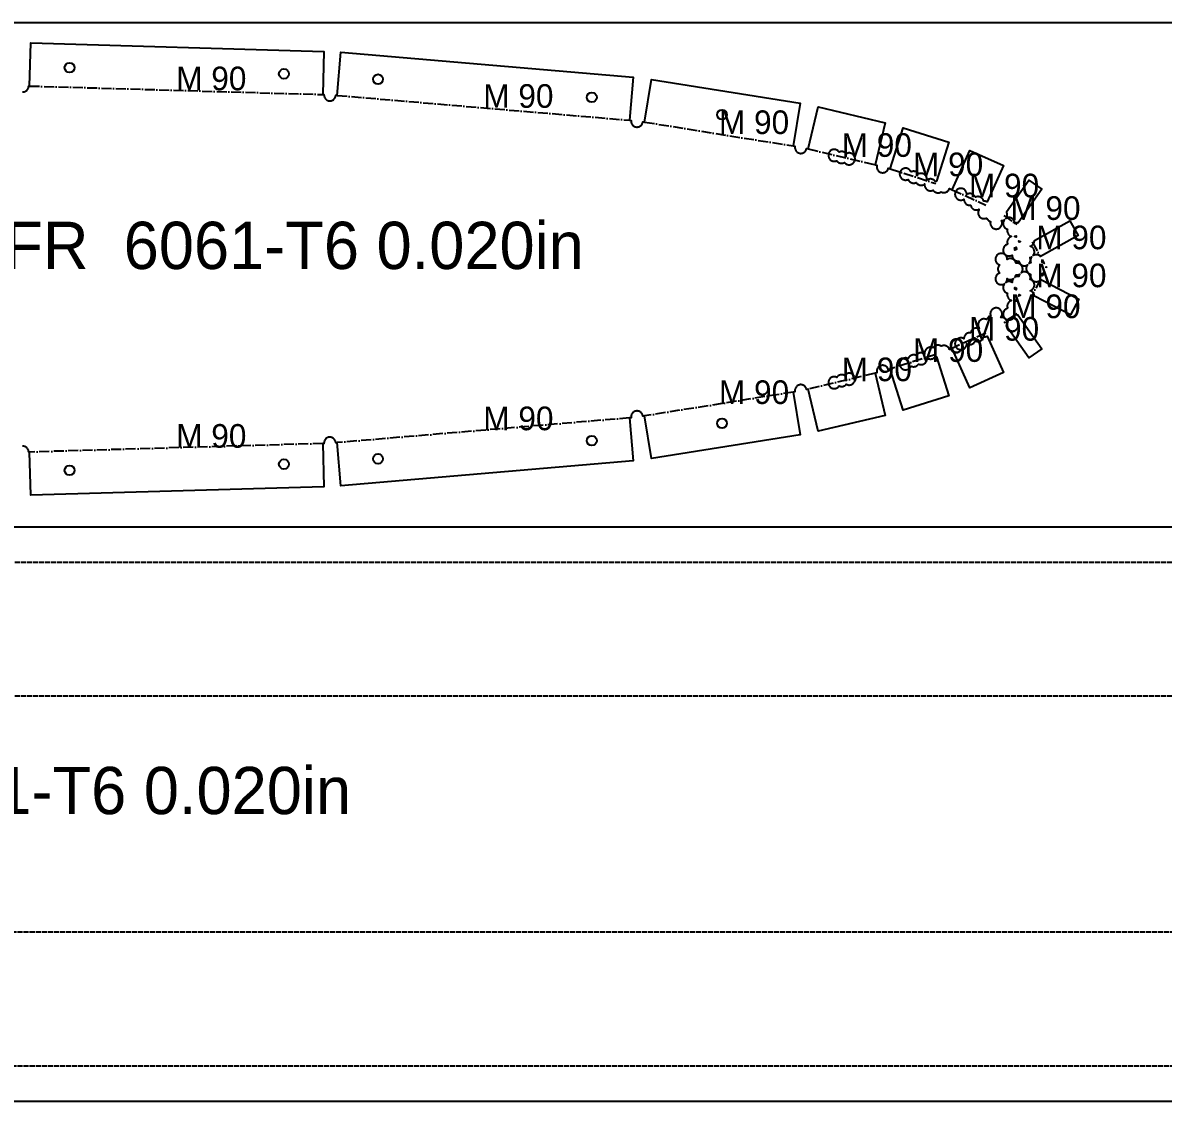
# Model space of a CAD drawing. Header units: millimetres. Extents: x 0 to 2527, y 0 to 1219.
# Drawn here: x 832.5 to 1122.2, y 941.1 to 1219 of the extents above; entities that cross this region are included whole.
import ezdxf

# ---------------------------------------------------------------- set-up
doc = ezdxf.new("R2010")
doc.units = ezdxf.units.MM
doc.linetypes.add('DASHDOT', pattern=[3.556, 2.54, -0.508, 0, -0.508])
doc.linetypes.add('DASHED', pattern=[1.524, 1.27, -0.254])
for name, color, linetype in [('CUT', 7, 'CONTINUOUS'), ('ETCH', 8, 'CONTINUOUS'), ('HOLE', 6, 'CONTINUOUS'), ('MOUNTAIN', 5, 'DASHDOT'), ('VALLEY', 1, 'DASHED')]:
    doc.layers.add(name, color=color, linetype=linetype)

msp = doc.modelspace()

# ---------------------------------------------------------------- linework, layer by layer
at = {"layer": 'CUT'}
msp.add_lwpolyline([(832.44, 1201.47), (832.59, 1201.47), (832.74, 1201.48), (832.88, 1201.51), (833.02, 1201.55), (833.16, 1201.61), (833.29, 1201.67), (833.41, 1201.76), (833.52, 1201.85), (833.63, 1201.95), (833.72, 1202.07), (833.81, 1202.19), (833.88, 1202.32), (833.93, 1202.45), (833.98, 1202.59), (834.01, 1202.74), (834.02, 1202.88), (834.02, 1202.96), (834.26, 1202.95), (834.58, 1213.92), (909.01, 1211.75), (908.69, 1200.79), (909.02, 1200.78), (909.02, 1200.76), (909.02, 1200.62), (909.04, 1200.47), (909.06, 1200.33), (909.11, 1200.19), (909.16, 1200.05), (909.23, 1199.92), (909.31, 1199.8), (909.4, 1199.68), (909.51, 1199.58), (909.62, 1199.48), (909.74, 1199.4), (909.87, 1199.33), (910.01, 1199.27), (910.15, 1199.23), (910.29, 1199.2), (910.44, 1199.18), (910.59, 1199.18), (910.73, 1199.2), (910.88, 1199.23), (911.02, 1199.27), (911.15, 1199.32), (911.28, 1199.39), (911.41, 1199.47), (911.52, 1199.57), (911.63, 1199.67), (911.72, 1199.78), (911.8, 1199.9), (911.87, 1200.03), (911.93, 1200.17), (911.97, 1200.31), (912, 1200.45), (912.02, 1200.6), (912.02, 1200.61), (912.35, 1200.58), (913.28, 1211.51), (987.51, 1205.2), (986.58, 1194.27), (987.03, 1194.23), (987.02, 1194.12), (987.02, 1193.97), (987.03, 1193.82), (987.06, 1193.68), (987.1, 1193.54), (987.16, 1193.4), (987.22, 1193.27), (987.31, 1193.15), (987.4, 1193.03), (987.5, 1192.93), (987.61, 1192.83), (987.74, 1192.75), (987.87, 1192.68), (988, 1192.62), (988.14, 1192.58), (988.29, 1192.55), (988.43, 1192.54), (988.58, 1192.54), (988.73, 1192.55), (988.87, 1192.58), (989.01, 1192.62), (989.15, 1192.67), (989.28, 1192.74), (989.4, 1192.82), (989.52, 1192.92), (989.62, 1193.02), (989.72, 1193.13), (989.8, 1193.25), (989.87, 1193.38), (989.92, 1193.52), (989.97, 1193.66), (990, 1193.8), (990, 1193.87), (990.45, 1193.8), (992.19, 1204.63), (1029.95, 1198.56), (1028.21, 1187.73), (1028.64, 1187.66), (1028.63, 1187.58), (1028.61, 1187.44), (1028.61, 1187.29), (1028.63, 1187.14), (1028.65, 1187), (1028.7, 1186.86), (1028.75, 1186.72), (1028.82, 1186.59), (1028.9, 1186.47), (1028.99, 1186.35), (1029.1, 1186.25), (1029.21, 1186.15), (1029.33, 1186.07), (1029.46, 1186), (1029.6, 1185.95), (1029.74, 1185.9), (1029.88, 1185.87), (1030.03, 1185.86), (1030.18, 1185.86), (1030.32, 1185.87), (1030.47, 1185.9), (1030.61, 1185.94), (1030.74, 1185.99), (1030.87, 1186.06), (1031, 1186.14), (1031.11, 1186.24), (1031.22, 1186.34), (1031.31, 1186.45), (1031.39, 1186.58), (1031.46, 1186.71), (1031.52, 1186.84), (1031.56, 1186.98), (1031.58, 1187.08), (1032.01, 1186.98), (1034.53, 1197.66), (1051.53, 1193.64), (1049.01, 1182.96), (1049.46, 1182.86), (1049.45, 1182.81), (1049.42, 1182.67), (1049.41, 1182.52), (1049.41, 1182.38), (1049.42, 1182.23), (1049.45, 1182.09), (1049.49, 1181.94), (1049.54, 1181.81), (1049.61, 1181.68), (1049.69, 1181.55), (1049.79, 1181.44), (1049.89, 1181.34), (1050, 1181.24), (1050.13, 1181.16), (1050.25, 1181.09), (1050.39, 1181.03), (1050.53, 1180.99), (1050.68, 1180.96), (1050.82, 1180.94), (1050.97, 1180.94), (1051.12, 1180.96), (1051.26, 1180.98), (1051.4, 1181.03), (1051.54, 1181.08), (1051.67, 1181.15), (1051.79, 1181.23), (1051.9, 1181.32), (1052.01, 1181.43), (1052.1, 1181.54), (1052.19, 1181.66), (1052.26, 1181.79), (1052.31, 1181.93), (1052.35, 1182.06), (1052.79, 1181.92), (1056.13, 1192.37), (1067.76, 1188.66), (1064.62, 1178.79), (1064.6, 1178.79), (1064.46, 1178.75), (1064.32, 1178.69), (1064.31, 1178.68), (1064.27, 1178.74), (1064.18, 1178.85), (1064.08, 1178.96), (1063.96, 1179.05), (1063.84, 1179.14), (1063.71, 1179.21), (1063.58, 1179.26), (1063.44, 1179.31), (1063.29, 1179.34), (1063.15, 1179.35), (1063, 1179.35), (1062.85, 1179.34), (1062.71, 1179.31), (1062.57, 1179.27), (1062.43, 1179.21), (1062.3, 1179.14), (1062.18, 1179.06), (1062.14, 1179.03), (1062.14, 1179.04), (1062.16, 1179.19), (1062.16, 1179.34), (1062.15, 1179.48), (1062.12, 1179.63), (1062.08, 1179.77), (1062.02, 1179.91), (1061.95, 1180.04), (1061.87, 1180.16), (1061.78, 1180.27), (1061.67, 1180.38), (1061.56, 1180.47), (1061.44, 1180.56), (1061.31, 1180.63), (1061.17, 1180.68), (1061.03, 1180.73), (1060.89, 1180.76), (1060.74, 1180.77), (1060.6, 1180.77), (1060.45, 1180.76), (1060.3, 1180.73), (1060.16, 1180.69), (1060.03, 1180.63), (1060.02, 1180.63), (1059.98, 1180.68), (1059.89, 1180.8), (1059.78, 1180.9), (1059.67, 1181), (1059.55, 1181.08), (1059.42, 1181.15), (1059.28, 1181.21), (1059.14, 1181.25), (1059, 1181.28), (1058.85, 1181.3), (1058.71, 1181.3), (1058.56, 1181.28), (1058.41, 1181.25), (1058.27, 1181.21), (1058.14, 1181.16), (1058.11, 1181.14), (1058.08, 1181.22), (1058.01, 1181.35), (1057.93, 1181.47), (1057.84, 1181.59), (1057.74, 1181.69), (1057.62, 1181.78), (1057.5, 1181.87), (1057.37, 1181.94), (1057.24, 1181.99), (1057.1, 1182.04), (1056.95, 1182.07), (1056.8, 1182.08), (1056.66, 1182.08), (1056.51, 1182.07), (1056.37, 1182.04), (1056.23, 1182), (1056.09, 1181.94), (1055.96, 1181.88), (1055.84, 1181.79), (1055.72, 1181.7), (1055.62, 1181.6), (1055.52, 1181.49), (1055.44, 1181.36), (1055.37, 1181.23), (1055.31, 1181.1), (1055.27, 1180.96), (1055.24, 1180.81), (1055.22, 1180.67), (1055.22, 1180.52), (1055.24, 1180.37), (1055.26, 1180.23), (1055.31, 1180.09), (1055.36, 1179.95), (1055.43, 1179.82), (1055.51, 1179.7), (1055.6, 1179.58), (1055.71, 1179.48), (1055.82, 1179.39), (1055.94, 1179.3), (1056.07, 1179.23), (1056.21, 1179.18), (1056.35, 1179.13), (1056.49, 1179.1), (1056.64, 1179.09), (1056.79, 1179.09), (1056.93, 1179.1), (1057.08, 1179.13), (1057.22, 1179.17), (1057.36, 1179.22), (1057.38, 1179.24), (1057.41, 1179.16), (1057.48, 1179.03), (1057.56, 1178.91), (1057.65, 1178.8), (1057.76, 1178.69), (1057.87, 1178.6), (1057.99, 1178.52), (1058.12, 1178.45), (1058.26, 1178.39), (1058.4, 1178.34), (1058.54, 1178.31), (1058.69, 1178.3), (1058.84, 1178.3), (1058.98, 1178.31), (1059.13, 1178.34), (1059.27, 1178.38), (1059.4, 1178.44), (1059.41, 1178.44), (1059.45, 1178.39), (1059.54, 1178.27), (1059.65, 1178.17), (1059.76, 1178.07), (1059.88, 1177.99), (1060.01, 1177.92), (1060.15, 1177.86), (1060.29, 1177.82), (1060.43, 1177.79), (1060.58, 1177.78), (1060.73, 1177.77), (1060.87, 1177.79), (1061.02, 1177.82), (1061.16, 1177.86), (1061.29, 1177.91), (1061.42, 1177.98), (1061.55, 1178.06), (1061.58, 1178.09), (1061.58, 1178.08), (1061.57, 1177.94), (1061.57, 1177.79), (1061.58, 1177.64), (1061.61, 1177.5), (1061.65, 1177.36), (1061.7, 1177.22), (1061.77, 1177.09), (1061.85, 1176.97), (1061.95, 1176.85), (1062.05, 1176.75), (1062.16, 1176.65), (1062.29, 1176.57), (1062.41, 1176.5), (1062.55, 1176.44), (1062.69, 1176.4), (1062.84, 1176.37), (1062.98, 1176.36), (1063.13, 1176.35), (1063.28, 1176.37), (1063.42, 1176.4), (1063.56, 1176.44), (1063.7, 1176.49), (1063.71, 1176.5), (1063.74, 1176.44), (1063.84, 1176.33), (1063.94, 1176.22), (1064.05, 1176.13), (1064.18, 1176.05), (1064.3, 1175.98), (1064.44, 1175.92), (1064.58, 1175.88), (1064.73, 1175.85), (1064.87, 1175.83), (1065.02, 1175.83), (1065.17, 1175.84), (1065.31, 1175.87), (1065.45, 1175.91), (1065.59, 1175.97), (1065.72, 1176.04), (1065.79, 1176.09), (1065.83, 1176.07), (1065.96, 1176.01), (1066.11, 1175.96), (1066.25, 1175.93), (1066.4, 1175.92), (1066.54, 1175.92), (1066.69, 1175.93), (1066.83, 1175.96), (1066.98, 1176), (1067.11, 1176.06), (1067.24, 1176.13), (1067.36, 1176.21), (1067.48, 1176.3), (1067.58, 1176.4), (1067.68, 1176.52), (1067.76, 1176.64), (1067.83, 1176.77), (1067.89, 1176.9), (1067.89, 1176.92), (1068.53, 1176.63), (1073.05, 1186.62), (1081.64, 1182.74), (1077.47, 1173.53), (1077.4, 1173.56), (1077.27, 1173.62), (1077.13, 1173.66), (1076.98, 1173.69), (1076.84, 1173.71), (1076.69, 1173.71), (1076.57, 1173.7), (1076.56, 1173.73), (1076.52, 1173.87), (1076.47, 1174.01), (1076.4, 1174.14), (1076.32, 1174.26), (1076.22, 1174.38), (1076.12, 1174.48), (1076.01, 1174.58), (1075.88, 1174.66), (1075.75, 1174.73), (1075.62, 1174.79), (1075.48, 1174.83), (1075.33, 1174.86), (1075.19, 1174.87), (1075.04, 1174.88), (1074.89, 1174.86), (1074.75, 1174.83), (1074.61, 1174.79), (1074.47, 1174.74), (1074.45, 1174.72), (1074.42, 1174.8), (1074.35, 1174.93), (1074.27, 1175.05), (1074.17, 1175.17), (1074.07, 1175.27), (1073.96, 1175.36), (1073.84, 1175.45), (1073.71, 1175.52), (1073.57, 1175.57), (1073.43, 1175.62), (1073.29, 1175.65), (1073.14, 1175.66), (1072.99, 1175.66), (1072.85, 1175.65), (1072.7, 1175.62), (1072.56, 1175.58), (1072.42, 1175.52), (1072.29, 1175.46), (1072.27, 1175.44), (1072.27, 1175.54), (1072.26, 1175.68), (1072.23, 1175.83), (1072.19, 1175.97), (1072.13, 1176.11), (1072.06, 1176.24), (1071.98, 1176.36), (1071.89, 1176.47), (1071.79, 1176.58), (1071.67, 1176.67), (1071.55, 1176.76), (1071.42, 1176.83), (1071.29, 1176.88), (1071.15, 1176.93), (1071, 1176.96), (1070.85, 1176.97), (1070.71, 1176.97), (1070.56, 1176.96), (1070.42, 1176.93), (1070.28, 1176.89), (1070.14, 1176.83), (1070.01, 1176.76), (1069.89, 1176.68), (1069.77, 1176.59), (1069.67, 1176.49), (1069.57, 1176.37), (1069.49, 1176.25), (1069.42, 1176.12), (1069.36, 1175.99), (1069.32, 1175.85), (1069.29, 1175.7), (1069.27, 1175.56), (1069.27, 1175.41), (1069.29, 1175.26), (1069.32, 1175.12), (1069.36, 1174.98), (1069.41, 1174.84), (1069.48, 1174.71), (1069.56, 1174.59), (1069.65, 1174.47), (1069.76, 1174.37), (1069.87, 1174.27), (1069.99, 1174.19), (1070.12, 1174.12), (1070.26, 1174.06), (1070.4, 1174.02), (1070.54, 1173.99), (1070.69, 1173.98), (1070.84, 1173.97), (1070.98, 1173.99), (1071.13, 1174.02), (1071.27, 1174.06), (1071.41, 1174.11), (1071.54, 1174.18), (1071.56, 1174.2), (1071.56, 1174.1), (1071.57, 1173.95), (1071.6, 1173.81), (1071.64, 1173.67), (1071.7, 1173.53), (1071.77, 1173.4), (1071.85, 1173.28), (1071.94, 1173.16), (1072.04, 1173.06), (1072.16, 1172.96), (1072.28, 1172.88), (1072.41, 1172.81), (1072.54, 1172.76), (1072.68, 1172.71), (1072.83, 1172.68), (1072.97, 1172.67), (1073.12, 1172.67), (1073.24, 1172.68), (1073.25, 1172.64), (1073.29, 1172.5), (1073.35, 1172.36), (1073.42, 1172.23), (1073.5, 1172.11), (1073.59, 1172), (1073.69, 1171.89), (1073.81, 1171.8), (1073.93, 1171.72), (1074.06, 1171.65), (1074.19, 1171.59), (1074.33, 1171.55), (1074.48, 1171.52), (1074.62, 1171.5), (1074.77, 1171.5), (1074.92, 1171.51), (1075.06, 1171.54), (1075.2, 1171.58), (1075.34, 1171.64), (1075.37, 1171.65), (1075.39, 1171.59), (1075.38, 1171.56), (1075.31, 1171.43), (1075.25, 1171.3), (1075.2, 1171.16), (1075.17, 1171.01), (1075.16, 1170.87), (1075.16, 1170.72), (1075.17, 1170.57), (1075.2, 1170.43), (1075.24, 1170.29), (1075.3, 1170.15), (1075.37, 1170.02), (1075.45, 1169.9), (1075.54, 1169.78), (1075.64, 1169.68), (1075.76, 1169.58), (1075.88, 1169.5), (1076.01, 1169.43), (1076.14, 1169.37), (1076.28, 1169.33), (1076.43, 1169.3), (1076.57, 1169.29), (1076.72, 1169.29), (1076.87, 1169.3), (1077.01, 1169.33), (1077.15, 1169.37), (1077.29, 1169.42), (1077.32, 1169.44), (1077.35, 1169.36), (1077.41, 1169.23), (1077.5, 1169.11), (1077.59, 1169), (1077.69, 1168.89), (1077.8, 1168.8), (1077.93, 1168.71), (1078.06, 1168.64), (1078.19, 1168.59), (1078.3, 1168.55), (1078.29, 1168.52), (1078.26, 1168.38), (1078.25, 1168.23), (1078.25, 1168.08), (1078.26, 1167.94), (1078.29, 1167.79), (1078.33, 1167.65), (1078.39, 1167.51), (1078.45, 1167.38), (1078.54, 1167.26), (1078.63, 1167.15), (1078.73, 1167.04), (1078.84, 1166.95), (1078.97, 1166.87), (1079.1, 1166.8), (1079.23, 1166.74), (1079.37, 1166.69), (1079.52, 1166.67), (1079.66, 1166.65), (1079.81, 1166.65), (1079.96, 1166.66), (1080.1, 1166.69), (1080.24, 1166.73), (1080.38, 1166.79), (1080.51, 1166.86), (1080.63, 1166.94), (1080.75, 1167.03), (1080.85, 1167.13), (1080.95, 1167.25), (1081.03, 1167.37), (1081.1, 1167.5), (1081.15, 1167.63), (1081.2, 1167.77), (1081.23, 1167.92), (1081.24, 1168.07), (1081.24, 1168.21), (1081.23, 1168.36), (1081.2, 1168.5), (1081.16, 1168.64), (1081.11, 1168.77), (1081.11, 1168.77), (1081.26, 1168.78), (1081.41, 1168.81), (1081.55, 1168.85), (1081.68, 1168.91), (1081.81, 1168.98), (1081.82, 1168.98), (1081.8, 1168.95), (1081.72, 1168.83), (1081.65, 1168.7), (1081.59, 1168.57), (1081.55, 1168.43), (1081.52, 1168.28), (1081.5, 1168.14), (1081.5, 1167.99), (1081.51, 1167.84), (1081.54, 1167.7), (1081.58, 1167.56), (1081.64, 1167.42), (1081.71, 1167.29), (1081.79, 1167.17), (1081.88, 1167.05), (1081.99, 1166.95), (1082.1, 1166.85), (1082.22, 1166.77), (1082.35, 1166.7), (1082.49, 1166.64), (1082.6, 1166.61), (1082.59, 1166.58), (1082.56, 1166.43), (1082.54, 1166.29), (1082.54, 1166.14), (1082.55, 1165.99), (1082.58, 1165.85), (1082.62, 1165.71), (1082.68, 1165.57), (1082.75, 1165.44), (1082.83, 1165.32), (1082.92, 1165.2), (1083.03, 1165.1), (1083.14, 1165), (1083.26, 1164.92), (1083.39, 1164.85), (1083.53, 1164.79), (1083.65, 1164.76), (1083.54, 1164.73), (1083.41, 1164.67), (1083.28, 1164.6), (1083.15, 1164.52), (1083.04, 1164.43), (1082.93, 1164.32), (1082.84, 1164.21), (1082.76, 1164.09), (1082.69, 1163.96), (1082.63, 1163.82), (1082.59, 1163.68), (1082.56, 1163.54), (1082.54, 1163.39), (1082.54, 1163.25), (1082.55, 1163.1), (1082.58, 1162.95), (1082.62, 1162.81), (1082.65, 1162.76), (1082.64, 1162.76), (1082.5, 1162.72), (1082.37, 1162.66), (1082.24, 1162.59), (1082.11, 1162.51), (1082, 1162.42), (1081.89, 1162.32), (1081.8, 1162.2), (1081.8, 1162.2), (1081.72, 1162.08), (1081.65, 1161.95), (1081.59, 1161.82), (1081.55, 1161.67), (1081.52, 1161.53), (1081.5, 1161.38), (1081.5, 1161.24), (1081.51, 1161.09), (1081.54, 1160.95), (1081.58, 1160.8), (1081.64, 1160.67), (1081.71, 1160.54), (1081.79, 1160.42), (1081.88, 1160.3), (1081.99, 1160.2), (1082.1, 1160.1), (1082.22, 1160.02), (1082.35, 1159.95), (1082.49, 1159.89), (1082.63, 1159.85), (1082.77, 1159.82), (1082.92, 1159.8), (1083.06, 1159.8), (1083.21, 1159.82), (1083.36, 1159.84), (1083.5, 1159.89), (1083.63, 1159.94), (1083.76, 1160.01), (1083.79, 1160.03), (1083.79, 1159.93), (1083.8, 1159.78), (1083.83, 1159.64), (1083.87, 1159.5), (1083.92, 1159.36), (1083.99, 1159.23), (1084.07, 1159.11), (1084.17, 1158.99), (1084.27, 1158.89), (1084.38, 1158.79), (1084.51, 1158.71), (1084.64, 1158.64), (1084.77, 1158.58), (1084.91, 1158.54), (1085.06, 1158.51), (1085.2, 1158.49), (1085.35, 1158.49), (1085.47, 1158.51), (1085.48, 1158.47), (1085.52, 1158.33), (1085.57, 1158.19), (1085.64, 1158.06), (1085.72, 1157.94), (1085.82, 1157.83), (1085.92, 1157.72), (1086.03, 1157.63), (1086.16, 1157.54), (1086.29, 1157.47), (1086.42, 1157.42), (1086.56, 1157.37), (1086.71, 1157.34), (1086.85, 1157.33), (1087, 1157.33), (1087.15, 1157.34), (1087.29, 1157.37), (1087.43, 1157.41), (1087.57, 1157.47), (1087.7, 1157.53), (1087.71, 1157.54), (1087.68, 1157.51), (1087.6, 1157.39), (1087.53, 1157.26), (1087.48, 1157.13), (1087.43, 1156.99), (1087.4, 1156.84), (1087.39, 1156.69), (1087.39, 1156.55), (1087.4, 1156.4), (1087.43, 1156.26), (1087.47, 1156.12), (1087.52, 1155.98), (1087.59, 1155.85), (1087.67, 1155.73), (1087.77, 1155.61), (1087.87, 1155.51), (1087.98, 1155.41), (1088.11, 1155.33), (1088.24, 1155.26), (1088.37, 1155.2), (1088.48, 1155.17), (1088.47, 1155.14), (1088.44, 1154.99), (1088.43, 1154.85), (1088.43, 1154.7), (1088.44, 1154.55), (1088.47, 1154.41), (1088.51, 1154.27), (1088.56, 1154.13), (1088.63, 1154), (1088.71, 1153.88), (1088.81, 1153.76), (1088.91, 1153.66), (1089.02, 1153.56), (1089.15, 1153.48), (1089.28, 1153.41), (1089.41, 1153.35), (1089.55, 1153.31), (1089.7, 1153.28), (1089.84, 1153.27), (1089.99, 1153.26), (1090.14, 1153.28), (1090.28, 1153.31), (1090.42, 1153.35), (1090.56, 1153.4), (1090.69, 1153.47), (1090.81, 1153.55), (1090.93, 1153.65), (1091.03, 1153.75), (1091.09, 1153.82), (1100.71, 1148.83), (1098.63, 1144.82), (1089.47, 1149.56), (1089.47, 1149.6), (1089.46, 1149.75), (1089.43, 1149.89), (1089.39, 1150.03), (1089.33, 1150.17), (1089.27, 1150.3), (1089.18, 1150.42), (1089.09, 1150.54), (1088.99, 1150.64), (1088.87, 1150.74), (1088.75, 1150.82), (1088.62, 1150.89), (1088.49, 1150.94), (1088.37, 1150.98), (1088.47, 1151.01), (1088.61, 1151.07), (1088.74, 1151.14), (1088.86, 1151.22), (1088.98, 1151.31), (1089.08, 1151.42), (1089.17, 1151.53), (1089.26, 1151.65), (1089.33, 1151.78), (1089.38, 1151.92), (1089.43, 1152.06), (1089.46, 1152.2), (1089.47, 1152.35), (1089.47, 1152.49), (1089.46, 1152.64), (1089.43, 1152.78), (1089.39, 1152.93), (1089.33, 1153.06), (1089.27, 1153.19), (1089.18, 1153.32), (1089.09, 1153.43), (1088.99, 1153.53), (1088.87, 1153.63), (1088.75, 1153.71), (1088.62, 1153.78), (1088.49, 1153.84), (1088.38, 1153.87), (1088.39, 1153.91), (1088.42, 1154.05), (1088.43, 1154.2), (1088.43, 1154.34), (1088.42, 1154.49), (1088.39, 1154.63), (1088.35, 1154.78), (1088.29, 1154.91), (1088.23, 1155.04), (1088.14, 1155.16), (1088.05, 1155.28), (1087.95, 1155.38), (1087.83, 1155.48), (1087.71, 1155.56), (1087.58, 1155.63), (1087.45, 1155.69), (1087.31, 1155.73), (1087.16, 1155.76), (1087.02, 1155.78), (1086.87, 1155.78), (1086.72, 1155.76), (1086.58, 1155.74), (1086.44, 1155.69), (1086.3, 1155.64), (1086.17, 1155.57), (1086.16, 1155.56), (1086.18, 1155.59), (1086.27, 1155.71), (1086.34, 1155.84), (1086.39, 1155.98), (1086.44, 1156.12), (1086.47, 1156.26), (1086.48, 1156.41), (1086.48, 1156.56), (1086.47, 1156.7), (1086.44, 1156.85), (1086.4, 1156.99), (1086.34, 1157.13), (1086.28, 1157.26), (1086.19, 1157.38), (1086.1, 1157.49), (1086, 1157.6), (1085.88, 1157.69), (1085.76, 1157.77), (1085.63, 1157.84), (1085.5, 1157.9), (1085.36, 1157.94), (1085.21, 1157.97), (1085.07, 1157.99), (1084.92, 1157.99), (1084.8, 1157.98), (1084.79, 1158.01), (1084.75, 1158.16), (1084.69, 1158.29), (1084.63, 1158.42), (1084.54, 1158.54), (1084.45, 1158.66), (1084.35, 1158.76), (1084.23, 1158.86), (1084.11, 1158.94), (1083.98, 1159.01), (1083.85, 1159.07), (1083.71, 1159.11), (1083.56, 1159.14), (1083.42, 1159.16), (1083.27, 1159.16), (1083.12, 1159.14), (1082.98, 1159.12), (1082.84, 1159.07), (1082.7, 1159.02), (1082.57, 1158.95), (1082.55, 1158.93), (1082.55, 1159.03), (1082.53, 1159.18), (1082.51, 1159.32), (1082.46, 1159.46), (1082.41, 1159.6), (1082.34, 1159.73), (1082.26, 1159.85), (1082.17, 1159.97), (1082.06, 1160.07), (1081.95, 1160.17), (1081.83, 1160.25), (1081.7, 1160.32), (1081.56, 1160.38), (1081.42, 1160.42), (1081.28, 1160.45), (1081.13, 1160.47), (1080.98, 1160.47), (1080.84, 1160.45), (1080.69, 1160.42), (1080.55, 1160.38), (1080.42, 1160.33), (1080.29, 1160.26), (1080.16, 1160.18), (1080.05, 1160.08), (1079.94, 1159.98), (1079.85, 1159.87), (1079.77, 1159.75), (1079.7, 1159.62), (1079.64, 1159.48), (1079.6, 1159.34), (1079.57, 1159.2), (1079.55, 1159.05), (1079.55, 1158.9), (1079.56, 1158.76), (1079.59, 1158.61), (1079.63, 1158.47), (1079.69, 1158.33), (1079.76, 1158.2), (1079.84, 1158.08), (1079.93, 1157.97), (1080.04, 1157.86), (1080.15, 1157.77), (1080.27, 1157.69), (1080.4, 1157.62), (1080.54, 1157.56), (1080.61, 1157.54), (1080.58, 1157.51), (1080.48, 1157.39), (1080.4, 1157.27), (1080.33, 1157.14), (1080.28, 1157.01), (1080.23, 1156.87), (1080.2, 1156.72), (1080.19, 1156.57), (1080.19, 1156.43), (1080.2, 1156.28), (1080.23, 1156.14), (1080.27, 1156), (1080.32, 1155.86), (1080.39, 1155.73), (1080.47, 1155.61), (1080.57, 1155.49), (1080.61, 1155.45), (1080.55, 1155.43), (1080.42, 1155.38), (1080.29, 1155.31), (1080.16, 1155.23), (1080.05, 1155.13), (1079.94, 1155.03), (1079.85, 1154.92), (1079.77, 1154.8), (1079.7, 1154.67), (1079.64, 1154.53), (1079.6, 1154.39), (1079.57, 1154.25), (1079.55, 1154.1), (1079.55, 1153.95), (1079.56, 1153.81), (1079.59, 1153.66), (1079.63, 1153.52), (1079.69, 1153.38), (1079.76, 1153.25), (1079.84, 1153.13), (1079.93, 1153.02), (1080.04, 1152.91), (1080.15, 1152.82), (1080.27, 1152.73), (1080.4, 1152.66), (1080.54, 1152.61), (1080.68, 1152.56), (1080.82, 1152.53), (1080.97, 1152.52), (1081.11, 1152.52), (1081.26, 1152.53), (1081.41, 1152.56), (1081.55, 1152.6), (1081.68, 1152.66), (1081.81, 1152.73), (1081.82, 1152.73), (1081.8, 1152.7), (1081.72, 1152.58), (1081.65, 1152.45), (1081.59, 1152.32), (1081.55, 1152.18), (1081.52, 1152.03), (1081.5, 1151.88), (1081.5, 1151.74), (1081.51, 1151.59), (1081.54, 1151.45), (1081.58, 1151.31), (1081.64, 1151.17), (1081.71, 1151.04), (1081.79, 1150.92), (1081.88, 1150.8), (1081.99, 1150.7), (1082.1, 1150.6), (1082.22, 1150.52), (1082.35, 1150.45), (1082.49, 1150.39), (1082.6, 1150.36), (1082.59, 1150.33), (1082.56, 1150.18), (1082.54, 1150.04), (1082.54, 1149.89), (1082.55, 1149.74), (1082.58, 1149.6), (1082.62, 1149.46), (1082.68, 1149.32), (1082.75, 1149.19), (1082.83, 1149.07), (1082.92, 1148.95), (1083.03, 1148.85), (1083.14, 1148.75), (1083.26, 1148.67), (1083.39, 1148.6), (1083.53, 1148.54), (1083.65, 1148.51), (1083.54, 1148.48), (1083.41, 1148.42), (1083.28, 1148.35), (1083.15, 1148.27), (1083.04, 1148.18), (1082.93, 1148.07), (1082.84, 1147.96), (1082.76, 1147.84), (1082.69, 1147.71), (1082.63, 1147.57), (1082.59, 1147.43), (1082.56, 1147.29), (1082.54, 1147.14), (1082.54, 1147), (1082.55, 1146.85), (1082.58, 1146.7), (1082.62, 1146.56), (1082.65, 1146.51), (1082.64, 1146.51), (1082.5, 1146.47), (1082.37, 1146.41), (1082.24, 1146.34), (1082.11, 1146.26), (1082, 1146.17), (1081.89, 1146.06), (1081.8, 1145.95), (1081.72, 1145.83), (1081.65, 1145.7), (1081.59, 1145.56), (1081.55, 1145.42), (1081.52, 1145.28), (1081.5, 1145.13), (1081.5, 1144.99), (1081.51, 1144.84), (1081.54, 1144.7), (1081.58, 1144.55), (1081.64, 1144.42), (1081.71, 1144.29), (1081.79, 1144.16), (1081.88, 1144.05), (1081.99, 1143.95), (1082.1, 1143.85), (1082.22, 1143.77), (1082.35, 1143.7), (1082.49, 1143.64), (1082.63, 1143.6), (1082.77, 1143.57), (1082.92, 1143.55), (1083.06, 1143.55), (1083.21, 1143.57), (1083.36, 1143.59), (1083.5, 1143.64), (1083.63, 1143.69), (1083.76, 1143.76), (1083.89, 1143.84), (1084, 1143.93), (1084.1, 1144.04), (1084.2, 1144.15), (1084.28, 1144.27), (1084.35, 1144.4), (1084.41, 1144.54), (1084.45, 1144.68), (1084.48, 1144.82), (1084.5, 1144.97), (1084.5, 1145.08), (1084.51, 1145.08), (1084.64, 1145.01), (1084.77, 1144.95), (1084.91, 1144.91), (1085.06, 1144.88), (1085.2, 1144.86), (1085.22, 1144.86), (1091.32, 1136.23), (1088.02, 1133.9), (1082.33, 1141.94), (1082.4, 1142.07), (1082.46, 1142.2), (1082.5, 1142.34), (1082.53, 1142.49), (1082.55, 1142.63), (1082.55, 1142.78), (1082.53, 1142.93), (1082.51, 1143.07), (1082.46, 1143.21), (1082.41, 1143.35), (1082.34, 1143.48), (1082.26, 1143.6), (1082.17, 1143.72), (1082.06, 1143.82), (1081.95, 1143.92), (1081.83, 1144), (1081.7, 1144.07), (1081.56, 1144.13), (1081.42, 1144.17), (1081.28, 1144.2), (1081.13, 1144.21), (1080.98, 1144.22), (1080.94, 1144.21), (1080.95, 1144.22), (1081.03, 1144.34), (1081.1, 1144.47), (1081.15, 1144.6), (1081.2, 1144.74), (1081.23, 1144.89), (1081.24, 1145.03), (1081.24, 1145.18), (1081.23, 1145.33), (1081.2, 1145.47), (1081.16, 1145.61), (1081.11, 1145.75), (1081.04, 1145.88), (1080.96, 1146), (1080.86, 1146.12), (1080.76, 1146.22), (1080.65, 1146.32), (1080.52, 1146.4), (1080.39, 1146.47), (1080.26, 1146.53), (1080.12, 1146.57), (1079.97, 1146.6), (1079.83, 1146.61), (1079.68, 1146.61), (1079.53, 1146.6), (1079.39, 1146.57), (1079.25, 1146.53), (1079.11, 1146.48), (1078.98, 1146.41), (1078.86, 1146.33), (1078.74, 1146.23), (1078.64, 1146.13), (1078.55, 1146.02), (1078.46, 1145.9), (1078.39, 1145.77), (1078.34, 1145.63), (1078.29, 1145.49), (1078.26, 1145.35), (1078.25, 1145.2), (1078.25, 1145.05), (1078.26, 1144.9), (1078.29, 1144.76), (1078.33, 1144.62), (1078.35, 1144.57), (1078.35, 1144.56), (1078.21, 1144.52), (1078.07, 1144.47), (1077.94, 1144.4), (1077.82, 1144.32), (1077.7, 1144.22), (1077.6, 1144.12), (1077.51, 1144.01), (1077.42, 1143.89), (1077.35, 1143.76), (1077.32, 1143.67), (1077.31, 1143.67), (1077.17, 1143.73), (1077.03, 1143.77), (1076.89, 1143.8), (1076.74, 1143.82), (1076.59, 1143.82), (1076.45, 1143.81), (1076.3, 1143.78), (1076.16, 1143.74), (1076.02, 1143.68), (1075.89, 1143.61), (1075.77, 1143.53), (1075.66, 1143.44), (1075.55, 1143.33), (1075.46, 1143.22), (1075.38, 1143.1), (1075.31, 1142.97), (1075.25, 1142.83), (1075.2, 1142.69), (1075.17, 1142.55), (1075.16, 1142.4), (1075.16, 1142.26), (1075.17, 1142.11), (1075.2, 1141.96), (1075.24, 1141.82), (1075.3, 1141.69), (1075.37, 1141.56), (1075.43, 1141.47), (1075.4, 1141.42), (1075.37, 1141.33), (1075.36, 1141.34), (1075.22, 1141.4), (1075.08, 1141.44), (1074.94, 1141.47), (1074.79, 1141.48), (1074.64, 1141.48), (1074.5, 1141.47), (1074.35, 1141.44), (1074.21, 1141.4), (1074.07, 1141.35), (1073.94, 1141.28), (1073.82, 1141.2), (1073.71, 1141.1), (1073.6, 1141), (1073.51, 1140.89), (1073.43, 1140.76), (1073.36, 1140.64), (1073.3, 1140.5), (1073.25, 1140.36), (1073.24, 1140.31), (1073.14, 1140.32), (1072.99, 1140.32), (1072.85, 1140.3), (1072.7, 1140.28), (1072.56, 1140.23), (1072.42, 1140.18), (1072.29, 1140.11), (1072.17, 1140.03), (1072.06, 1139.94), (1071.95, 1139.83), (1071.86, 1139.72), (1071.78, 1139.6), (1071.71, 1139.47), (1071.65, 1139.33), (1071.6, 1139.19), (1071.57, 1139.05), (1071.56, 1138.9), (1071.56, 1138.79), (1071.55, 1138.79), (1071.42, 1138.86), (1071.29, 1138.92), (1071.15, 1138.96), (1071, 1138.99), (1070.85, 1139.01), (1070.71, 1139.01), (1070.56, 1139), (1070.42, 1138.97), (1070.28, 1138.93), (1070.14, 1138.87), (1070.01, 1138.8), (1069.89, 1138.72), (1069.77, 1138.63), (1069.67, 1138.52), (1069.57, 1138.41), (1069.49, 1138.29), (1069.42, 1138.16), (1069.36, 1138.02), (1069.32, 1137.88), (1069.29, 1137.74), (1069.27, 1137.59), (1069.27, 1137.45), (1069.29, 1137.3), (1069.32, 1137.15), (1069.36, 1137.01), (1069.41, 1136.88), (1069.48, 1136.75), (1069.56, 1136.62), (1069.65, 1136.51), (1069.76, 1136.41), (1069.87, 1136.31), (1069.99, 1136.23), (1070.12, 1136.16), (1070.26, 1136.1), (1070.4, 1136.06), (1070.54, 1136.03), (1070.69, 1136.01), (1070.84, 1136.01), (1070.98, 1136.03), (1071.13, 1136.05), (1071.27, 1136.1), (1071.41, 1136.15), (1071.54, 1136.22), (1071.66, 1136.3), (1071.77, 1136.39), (1071.88, 1136.5), (1071.97, 1136.61), (1072.05, 1136.73), (1072.12, 1136.86), (1072.18, 1137), (1072.23, 1137.14), (1072.25, 1137.28), (1072.27, 1137.43), (1072.27, 1137.54), (1072.28, 1137.54), (1072.41, 1137.47), (1072.54, 1137.41), (1072.68, 1137.37), (1072.83, 1137.34), (1072.97, 1137.32), (1073.12, 1137.32), (1073.27, 1137.33), (1073.41, 1137.36), (1073.55, 1137.4), (1073.69, 1137.46), (1073.82, 1137.53), (1073.94, 1137.61), (1074.06, 1137.7), (1074.16, 1137.81), (1074.26, 1137.92), (1074.34, 1138.04), (1074.41, 1138.17), (1074.45, 1138.26), (1074.46, 1138.25), (1074.59, 1138.2), (1074.73, 1138.15), (1074.88, 1138.12), (1075.02, 1138.11), (1075.17, 1138.11), (1075.32, 1138.12), (1075.46, 1138.15), (1075.6, 1138.19), (1075.74, 1138.25), (1075.87, 1138.32), (1075.99, 1138.4), (1076.11, 1138.49), (1076.21, 1138.59), (1076.31, 1138.71), (1076.39, 1138.83), (1076.46, 1138.96), (1076.51, 1139.09), (1076.56, 1139.23), (1076.57, 1139.29), (1076.67, 1139.28), (1076.82, 1139.27), (1076.97, 1139.29), (1077.11, 1139.32), (1077.25, 1139.36), (1077.39, 1139.41), (1077.47, 1139.46), (1081.64, 1130.25), (1073.05, 1126.36), (1068.53, 1136.35), (1067.89, 1136.07), (1067.84, 1136.2), (1067.77, 1136.33), (1067.69, 1136.45), (1067.6, 1136.57), (1067.49, 1136.67), (1067.38, 1136.77), (1067.26, 1136.85), (1067.13, 1136.92), (1066.99, 1136.98), (1066.85, 1137.02), (1066.71, 1137.05), (1066.56, 1137.06), (1066.41, 1137.07), (1066.27, 1137.05), (1066.12, 1137.02), (1065.98, 1136.98), (1065.85, 1136.93), (1065.79, 1136.9), (1065.73, 1136.94), (1065.6, 1137.01), (1065.47, 1137.06), (1065.33, 1137.11), (1065.18, 1137.14), (1065.04, 1137.15), (1064.89, 1137.15), (1064.74, 1137.14), (1064.6, 1137.11), (1064.46, 1137.07), (1064.32, 1137.01), (1064.19, 1136.95), (1064.07, 1136.86), (1063.95, 1136.77), (1063.85, 1136.67), (1063.75, 1136.55), (1063.71, 1136.49), (1063.58, 1136.54), (1063.44, 1136.58), (1063.29, 1136.61), (1063.15, 1136.63), (1063, 1136.63), (1062.85, 1136.62), (1062.71, 1136.59), (1062.57, 1136.55), (1062.43, 1136.49), (1062.3, 1136.42), (1062.18, 1136.34), (1062.06, 1136.25), (1061.96, 1136.14), (1061.86, 1136.03), (1061.78, 1135.91), (1061.71, 1135.78), (1061.65, 1135.64), (1061.61, 1135.5), (1061.58, 1135.36), (1061.57, 1135.21), (1061.57, 1135.07), (1061.58, 1134.92), (1061.58, 1134.89), (1061.56, 1134.91), (1061.44, 1134.99), (1061.31, 1135.06), (1061.17, 1135.12), (1061.03, 1135.16), (1060.89, 1135.19), (1060.74, 1135.21), (1060.6, 1135.21), (1060.45, 1135.2), (1060.3, 1135.17), (1060.16, 1135.13), (1060.03, 1135.07), (1059.9, 1135), (1059.77, 1134.92), (1059.66, 1134.83), (1059.56, 1134.72), (1059.46, 1134.61), (1059.41, 1134.54), (1059.28, 1134.6), (1059.14, 1134.64), (1059, 1134.67), (1058.85, 1134.68), (1058.71, 1134.69), (1058.56, 1134.67), (1058.41, 1134.64), (1058.27, 1134.6), (1058.14, 1134.55), (1058.01, 1134.48), (1057.88, 1134.4), (1057.77, 1134.3), (1057.67, 1134.2), (1057.57, 1134.09), (1057.49, 1133.97), (1057.42, 1133.84), (1057.38, 1133.75), (1057.37, 1133.75), (1057.24, 1133.81), (1057.1, 1133.85), (1056.95, 1133.88), (1056.8, 1133.9), (1056.66, 1133.9), (1056.51, 1133.88), (1056.37, 1133.86), (1056.23, 1133.81), (1056.09, 1133.76), (1055.96, 1133.69), (1055.84, 1133.61), (1055.72, 1133.52), (1055.62, 1133.41), (1055.52, 1133.3), (1055.44, 1133.18), (1055.37, 1133.05), (1055.31, 1132.91), (1055.27, 1132.77), (1055.24, 1132.63), (1055.22, 1132.48), (1055.22, 1132.33), (1055.24, 1132.19), (1055.26, 1132.04), (1055.31, 1131.9), (1055.36, 1131.77), (1055.43, 1131.64), (1055.51, 1131.51), (1055.6, 1131.4), (1055.71, 1131.29), (1055.82, 1131.2), (1055.94, 1131.12), (1056.07, 1131.05), (1056.21, 1130.99), (1056.35, 1130.95), (1056.49, 1130.92), (1056.64, 1130.9), (1056.79, 1130.9), (1056.93, 1130.91), (1057.08, 1130.94), (1057.22, 1130.98), (1057.36, 1131.04), (1057.49, 1131.11), (1057.61, 1131.19), (1057.72, 1131.28), (1057.83, 1131.39), (1057.92, 1131.5), (1058, 1131.62), (1058.07, 1131.75), (1058.11, 1131.84), (1058.12, 1131.83), (1058.26, 1131.78), (1058.4, 1131.73), (1058.54, 1131.7), (1058.69, 1131.69), (1058.84, 1131.69), (1058.98, 1131.7), (1059.13, 1131.73), (1059.27, 1131.77), (1059.4, 1131.83), (1059.53, 1131.9), (1059.66, 1131.98), (1059.77, 1132.07), (1059.88, 1132.17), (1059.97, 1132.29), (1060.02, 1132.36), (1060.15, 1132.3), (1060.29, 1132.26), (1060.43, 1132.23), (1060.58, 1132.21), (1060.73, 1132.21), (1060.87, 1132.23), (1061.02, 1132.25), (1061.16, 1132.3), (1061.29, 1132.35), (1061.42, 1132.42), (1061.55, 1132.5), (1061.66, 1132.59), (1061.77, 1132.7), (1061.86, 1132.81), (1061.94, 1132.93), (1062.01, 1133.06), (1062.07, 1133.2), (1062.11, 1133.34), (1062.14, 1133.48), (1062.16, 1133.63), (1062.16, 1133.78), (1062.15, 1133.92), (1062.14, 1133.95), (1062.16, 1133.93), (1062.29, 1133.85), (1062.41, 1133.78), (1062.55, 1133.72), (1062.69, 1133.68), (1062.84, 1133.65), (1062.98, 1133.63), (1063.13, 1133.63), (1063.28, 1133.65), (1063.42, 1133.67), (1063.56, 1133.72), (1063.7, 1133.77), (1063.83, 1133.84), (1063.95, 1133.92), (1064.07, 1134.01), (1064.17, 1134.12), (1064.26, 1134.23), (1064.31, 1134.3), (1064.44, 1134.24), (1064.58, 1134.2), (1064.62, 1134.19), (1067.76, 1124.33), (1056.13, 1120.62), (1052.79, 1131.07), (1052.35, 1130.93), (1052.32, 1131.04), (1052.26, 1131.18), (1052.2, 1131.31), (1052.11, 1131.43), (1052.02, 1131.54), (1051.92, 1131.65), (1051.8, 1131.74), (1051.68, 1131.83), (1051.55, 1131.9), (1051.42, 1131.95), (1051.28, 1132), (1051.13, 1132.03), (1050.99, 1132.04), (1050.84, 1132.04), (1050.69, 1132.03), (1050.55, 1132), (1050.41, 1131.96), (1050.27, 1131.9), (1050.14, 1131.83), (1050.02, 1131.75), (1049.9, 1131.66), (1049.8, 1131.56), (1049.7, 1131.44), (1049.62, 1131.32), (1049.55, 1131.19), (1049.49, 1131.06), (1049.45, 1130.92), (1049.42, 1130.77), (1049.41, 1130.63), (1049.41, 1130.48), (1049.42, 1130.33), (1049.45, 1130.19), (1049.47, 1130.13), (1049.01, 1130.02), (1051.53, 1119.34), (1034.53, 1115.33), (1032.01, 1126.01), (1031.58, 1125.91), (1031.57, 1125.99), (1031.53, 1126.13), (1031.47, 1126.26), (1031.4, 1126.39), (1031.32, 1126.52), (1031.23, 1126.63), (1031.12, 1126.74), (1031.01, 1126.83), (1030.89, 1126.91), (1030.76, 1126.98), (1030.62, 1127.04), (1030.48, 1127.08), (1030.34, 1127.11), (1030.19, 1127.13), (1030.05, 1127.13), (1029.9, 1127.11), (1029.75, 1127.09), (1029.61, 1127.04), (1029.48, 1126.99), (1029.35, 1126.92), (1029.22, 1126.84), (1029.11, 1126.75), (1029.01, 1126.64), (1028.91, 1126.53), (1028.83, 1126.41), (1028.76, 1126.28), (1028.7, 1126.14), (1028.66, 1126), (1028.63, 1125.86), (1028.61, 1125.71), (1028.61, 1125.56), (1028.63, 1125.42), (1028.64, 1125.32), (1028.21, 1125.25), (1029.95, 1114.42), (992.19, 1108.36), (990.45, 1119.19), (990, 1119.12), (990, 1119.16), (989.97, 1119.31), (989.93, 1119.45), (989.88, 1119.58), (989.81, 1119.71), (989.73, 1119.84), (989.63, 1119.95), (989.53, 1120.06), (989.42, 1120.15), (989.29, 1120.23), (989.16, 1120.3), (989.03, 1120.36), (988.89, 1120.4), (988.74, 1120.43), (988.6, 1120.45), (988.45, 1120.45), (988.3, 1120.44), (988.16, 1120.41), (988.02, 1120.37), (987.88, 1120.31), (987.75, 1120.24), (987.63, 1120.16), (987.51, 1120.07), (987.41, 1119.96), (987.32, 1119.85), (987.23, 1119.73), (987.16, 1119.6), (987.11, 1119.46), (987.06, 1119.32), (987.03, 1119.18), (987.02, 1119.03), (987.02, 1118.89), (987.03, 1118.75), (986.58, 1118.71), (987.51, 1107.78), (913.28, 1101.47), (912.35, 1112.41), (912.02, 1112.38), (912.01, 1112.51), (911.98, 1112.66), (911.94, 1112.8), (911.88, 1112.93), (911.81, 1113.07), (911.73, 1113.19), (911.64, 1113.3), (911.54, 1113.41), (911.42, 1113.5), (911.3, 1113.58), (911.17, 1113.65), (911.04, 1113.71), (910.89, 1113.75), (910.75, 1113.78), (910.6, 1113.8), (910.46, 1113.8), (910.31, 1113.79), (910.17, 1113.76), (910.02, 1113.72), (909.89, 1113.66), (909.76, 1113.59), (909.63, 1113.51), (909.52, 1113.42), (909.42, 1113.32), (909.32, 1113.2), (909.24, 1113.08), (909.17, 1112.95), (909.11, 1112.82), (909.07, 1112.67), (909.04, 1112.53), (909.02, 1112.38), (909.02, 1112.24), (909.03, 1112.21), (908.69, 1112.2), (909.01, 1101.23), (834.58, 1099.07), (834.26, 1110.03), (834.02, 1110.03), (834.02, 1110.08), (834.01, 1110.23), (833.98, 1110.37), (833.94, 1110.52), (833.88, 1110.65), (833.82, 1110.78), (833.73, 1110.9), (833.64, 1111.02), (833.54, 1111.12), (833.42, 1111.22), (833.3, 1111.3), (833.17, 1111.37), (833.04, 1111.43), (832.9, 1111.47), (832.75, 1111.5), (832.61, 1111.52), (832.46, 1111.52)], dxfattribs=at)
for points in [[(1043.05, 1185.8), (1042.91, 1185.86), (1042.77, 1185.9), (1042.63, 1185.93), (1042.48, 1185.95), (1042.34, 1185.95), (1042.19, 1185.93), (1042.05, 1185.91), (1041.9, 1185.86), (1041.77, 1185.81), (1041.67, 1185.76), (1041.62, 1185.82), (1041.52, 1185.93), (1041.4, 1186.02), (1041.28, 1186.11), (1041.15, 1186.18), (1041.02, 1186.23), (1040.88, 1186.28), (1040.73, 1186.31), (1040.59, 1186.32), (1040.44, 1186.32), (1040.29, 1186.31), (1040.15, 1186.28), (1040.01, 1186.24), (1039.87, 1186.18), (1039.86, 1186.18), (1039.82, 1186.23), (1039.73, 1186.35), (1039.63, 1186.45), (1039.51, 1186.55), (1039.39, 1186.63), (1039.26, 1186.7), (1039.13, 1186.76), (1038.99, 1186.8), (1038.84, 1186.83), (1038.7, 1186.85), (1038.55, 1186.85), (1038.4, 1186.83), (1038.26, 1186.8), (1038.12, 1186.76), (1037.98, 1186.71), (1037.85, 1186.64), (1037.73, 1186.56), (1037.61, 1186.46), (1037.51, 1186.36), (1037.41, 1186.25), (1037.33, 1186.13), (1037.26, 1186), (1037.2, 1185.86), (1037.16, 1185.72), (1037.13, 1185.58), (1037.12, 1185.43), (1037.12, 1185.28), (1037.13, 1185.14), (1037.16, 1184.99), (1037.2, 1184.85), (1037.25, 1184.71), (1037.32, 1184.58), (1037.4, 1184.46), (1037.5, 1184.35), (1037.6, 1184.24), (1037.71, 1184.15), (1037.84, 1184.07), (1037.96, 1184), (1038.1, 1183.94), (1038.24, 1183.89), (1038.39, 1183.86), (1038.53, 1183.85), (1038.68, 1183.85), (1038.83, 1183.86), (1038.97, 1183.89), (1039.11, 1183.93), (1039.25, 1183.99), (1039.26, 1183.99), (1039.29, 1183.94), (1039.39, 1183.82), (1039.49, 1183.72), (1039.6, 1183.62), (1039.73, 1183.54), (1039.85, 1183.47), (1039.99, 1183.41), (1040.13, 1183.37), (1040.28, 1183.34), (1040.42, 1183.33), (1040.57, 1183.33), (1040.72, 1183.34), (1040.86, 1183.37), (1041, 1183.41), (1041.14, 1183.46), (1041.23, 1183.51), (1041.28, 1183.45), (1041.39, 1183.34), (1041.5, 1183.25), (1041.62, 1183.17), (1041.75, 1183.1), (1041.89, 1183.04), (1042.03, 1183), (1042.17, 1182.97), (1042.32, 1182.95), (1042.47, 1182.95), (1042.61, 1182.96), (1042.76, 1182.99), (1042.9, 1183.03), (1043.03, 1183.09), (1043.16, 1183.16), (1043.29, 1183.24), (1043.4, 1183.33), (1043.51, 1183.43), (1043.6, 1183.55), (1043.68, 1183.67), (1043.75, 1183.8), (1043.81, 1183.93), (1043.85, 1184.07), (1043.88, 1184.22), (1043.9, 1184.37), (1043.9, 1184.51), (1043.89, 1184.66), (1043.86, 1184.8), (1043.82, 1184.94), (1043.76, 1185.08), (1043.69, 1185.21), (1043.61, 1185.33), (1043.52, 1185.45), (1043.41, 1185.55), (1043.3, 1185.65), (1043.18, 1185.73), (1043.05, 1185.8)], [(1083.78, 1169.33), (1083.65, 1169.41), (1083.51, 1169.46), (1083.37, 1169.51), (1083.23, 1169.54), (1083.08, 1169.55), (1082.93, 1169.55), (1082.79, 1169.54), (1082.64, 1169.51), (1082.5, 1169.47), (1082.37, 1169.41), (1082.24, 1169.34), (1082.22, 1169.34), (1082.25, 1169.37), (1082.33, 1169.49), (1082.4, 1169.62), (1082.46, 1169.75), (1082.5, 1169.89), (1082.53, 1170.04), (1082.55, 1170.18), (1082.55, 1170.33), (1082.53, 1170.48), (1082.51, 1170.62), (1082.46, 1170.76), (1082.41, 1170.9), (1082.34, 1171.03), (1082.33, 1171.04), (1088.02, 1179.08), (1091.32, 1176.75), (1085.3, 1168.24), (1085.22, 1168.24), (1085.07, 1168.23), (1084.93, 1168.2), (1084.79, 1168.16), (1084.65, 1168.1), (1084.52, 1168.04), (1084.5, 1168.02), (1084.5, 1168.12), (1084.48, 1168.26), (1084.46, 1168.41), (1084.41, 1168.55), (1084.36, 1168.69), (1084.29, 1168.82), (1084.21, 1168.94), (1084.12, 1169.05), (1084.01, 1169.16), (1083.9, 1169.25), (1083.78, 1169.33)], [(1089.27, 1161.6), (1089.18, 1161.72), (1089.09, 1161.84), (1088.99, 1161.94), (1088.87, 1162.03), (1088.75, 1162.12), (1088.62, 1162.19), (1088.49, 1162.24), (1088.37, 1162.28), (1088.47, 1162.31), (1088.61, 1162.37), (1088.74, 1162.44), (1088.86, 1162.52), (1088.98, 1162.61), (1089.08, 1162.71), (1089.17, 1162.83), (1089.26, 1162.95), (1089.33, 1163.08), (1089.38, 1163.21), (1089.43, 1163.36), (1089.46, 1163.5), (1089.47, 1163.65), (1089.47, 1163.69), (1098.45, 1168.74), (1100.53, 1165.04), (1090.99, 1159.68), (1090.94, 1159.73), (1090.82, 1159.82), (1090.7, 1159.9), (1090.57, 1159.97), (1090.44, 1160.03), (1090.3, 1160.07), (1090.15, 1160.1), (1090.01, 1160.12), (1089.86, 1160.12), (1089.71, 1160.11), (1089.57, 1160.08), (1089.43, 1160.04), (1089.29, 1159.98), (1089.16, 1159.91), (1089.15, 1159.9), (1089.17, 1159.93), (1089.26, 1160.06), (1089.33, 1160.19), (1089.38, 1160.32), (1089.43, 1160.46), (1089.46, 1160.61), (1089.47, 1160.75), (1089.47, 1160.9), (1089.46, 1161.05), (1089.43, 1161.19), (1089.39, 1161.33), (1089.33, 1161.47), (1089.27, 1161.6)], [(1084.82, 1164.59), (1084.69, 1164.66), (1084.55, 1164.72), (1084.43, 1164.76), (1084.54, 1164.79), (1084.67, 1164.84), (1084.8, 1164.91), (1084.83, 1164.93), (1084.83, 1164.83), (1084.84, 1164.68), (1084.86, 1164.56), (1084.82, 1164.59)], [(1084.52, 1161.28), (1084.5, 1161.27), (1084.5, 1161.37), (1084.48, 1161.51), (1084.46, 1161.66), (1084.41, 1161.8), (1084.39, 1161.85), (1084.4, 1161.85), (1084.54, 1161.9), (1084.67, 1161.95), (1084.8, 1162.02), (1084.83, 1162.03), (1084.83, 1161.94), (1084.84, 1161.79), (1084.87, 1161.65), (1084.91, 1161.5), (1084.93, 1161.45), (1084.93, 1161.45), (1084.79, 1161.41), (1084.65, 1161.35), (1084.52, 1161.28)], [(1085.68, 1163.54), (1085.81, 1163.49), (1085.93, 1163.45), (1085.83, 1163.42), (1085.69, 1163.36), (1085.56, 1163.29), (1085.54, 1163.28), (1085.54, 1163.38), (1085.52, 1163.52), (1085.5, 1163.64), (1085.55, 1163.61), (1085.68, 1163.54)], [(1088.44, 1158.41), (1088.47, 1158.27), (1088.51, 1158.12), (1088.53, 1158.07), (1088.53, 1158.07), (1088.39, 1158.03), (1088.25, 1157.97), (1088.12, 1157.9), (1088.11, 1157.9), (1088.13, 1157.93), (1088.22, 1158.05), (1088.29, 1158.18), (1088.34, 1158.31), (1088.39, 1158.45), (1088.42, 1158.6), (1088.43, 1158.69), (1088.43, 1158.56), (1088.44, 1158.41)], [(1088.47, 1159.42), (1088.61, 1159.48), (1088.74, 1159.54), (1088.75, 1159.55), (1088.72, 1159.52), (1088.64, 1159.4), (1088.57, 1159.27), (1088.52, 1159.13), (1088.47, 1158.99), (1088.44, 1158.85), (1088.43, 1158.76), (1088.43, 1158.89), (1088.42, 1159.04), (1088.39, 1159.18), (1088.35, 1159.32), (1088.33, 1159.38), (1088.33, 1159.38), (1088.47, 1159.42)], [(1091.4, 1158.9), (1091.96, 1157.89), (1091.86, 1157.97), (1091.74, 1158.05), (1091.61, 1158.12), (1091.48, 1158.18), (1091.37, 1158.22), (1091.38, 1158.25), (1091.41, 1158.39), (1091.42, 1158.54), (1091.42, 1158.69), (1091.41, 1158.83), (1091.4, 1158.9)], [(1092.46, 1156.77), (1092.46, 1156.84), (1092.45, 1156.98), (1092.44, 1157.05), (1092.52, 1156.89), (1092.46, 1156.77)], [(1083.93, 1153.76), (1083.88, 1153.63), (1083.83, 1153.48), (1083.8, 1153.34), (1083.79, 1153.19), (1083.79, 1153.08), (1083.78, 1153.08), (1083.65, 1153.15), (1083.51, 1153.21), (1083.37, 1153.26), (1083.23, 1153.28), (1083.08, 1153.3), (1082.93, 1153.3), (1082.79, 1153.29), (1082.64, 1153.26), (1082.5, 1153.22), (1082.37, 1153.16), (1082.24, 1153.09), (1082.22, 1153.09), (1082.25, 1153.12), (1082.33, 1153.24), (1082.4, 1153.37), (1082.46, 1153.5), (1082.5, 1153.64), (1082.53, 1153.79), (1082.55, 1153.93), (1082.55, 1154.05), (1082.56, 1154.04), (1082.69, 1153.97), (1082.82, 1153.92), (1082.96, 1153.87), (1083.11, 1153.84), (1083.25, 1153.83), (1083.4, 1153.83), (1083.55, 1153.84), (1083.69, 1153.87), (1083.83, 1153.91), (1083.97, 1153.97), (1084.1, 1154.03), (1084.11, 1154.04), (1084.08, 1154.01), (1084, 1153.89), (1083.93, 1153.76)], [(1085.07, 1154.6), (1084.93, 1154.57), (1084.79, 1154.53), (1084.65, 1154.47), (1084.52, 1154.4), (1084.51, 1154.39), (1084.53, 1154.42), (1084.62, 1154.55), (1084.69, 1154.68), (1084.74, 1154.81), (1084.79, 1154.95), (1084.8, 1155.01), (1084.9, 1154.99), (1085.05, 1154.99), (1085.2, 1155.01), (1085.34, 1155.03), (1085.48, 1155.08), (1085.62, 1155.13), (1085.75, 1155.2), (1085.76, 1155.21), (1085.73, 1155.18), (1085.65, 1155.06), (1085.58, 1154.93), (1085.53, 1154.79), (1085.48, 1154.65), (1085.47, 1154.6), (1085.37, 1154.61), (1085.22, 1154.61), (1085.07, 1154.6)], [(1091.42, 1154.83), (1091.41, 1154.97), (1091.38, 1155.12), (1091.34, 1155.26), (1091.32, 1155.31), (1091.32, 1155.31), (1091.46, 1155.36), (1091.6, 1155.41), (1091.73, 1155.48), (1091.83, 1155.55), (1091.42, 1154.76), (1091.42, 1154.83)], [(1084.82, 1151.24), (1084.69, 1151.31), (1084.55, 1151.36), (1084.44, 1151.4), (1084.45, 1151.43), (1084.48, 1151.57), (1084.5, 1151.72), (1084.5, 1151.83), (1084.51, 1151.83), (1084.64, 1151.76), (1084.77, 1151.7), (1084.88, 1151.67), (1084.87, 1151.64), (1084.84, 1151.49), (1084.83, 1151.35), (1084.83, 1151.23), (1084.82, 1151.24)], [(1085.52, 1149.72), (1085.54, 1149.87), (1085.54, 1149.99), (1085.55, 1149.98), (1085.68, 1149.91), (1085.81, 1149.85), (1085.93, 1149.82), (1085.83, 1149.78), (1085.69, 1149.73), (1085.56, 1149.66), (1085.5, 1149.62), (1085.52, 1149.72)], [(1084.83, 1148.45), (1084.83, 1148.34), (1084.82, 1148.34), (1084.69, 1148.41), (1084.55, 1148.47), (1084.43, 1148.51), (1084.54, 1148.54), (1084.67, 1148.59), (1084.8, 1148.66), (1084.86, 1148.7), (1084.84, 1148.6), (1084.83, 1148.45)], [(1043.85, 1128.16), (1043.88, 1128.31), (1043.9, 1128.45), (1043.9, 1128.6), (1043.89, 1128.75), (1043.86, 1128.89), (1043.82, 1129.03), (1043.76, 1129.17), (1043.69, 1129.3), (1043.61, 1129.42), (1043.52, 1129.54), (1043.41, 1129.64), (1043.3, 1129.74), (1043.18, 1129.82), (1043.05, 1129.89), (1042.91, 1129.95), (1042.77, 1129.99), (1042.63, 1130.02), (1042.48, 1130.03), (1042.34, 1130.03), (1042.19, 1130.02), (1042.05, 1129.99), (1041.9, 1129.95), (1041.77, 1129.9), (1041.64, 1129.83), (1041.51, 1129.75), (1041.4, 1129.65), (1041.3, 1129.55), (1041.23, 1129.47), (1041.15, 1129.51), (1041.02, 1129.57), (1040.88, 1129.61), (1040.73, 1129.64), (1040.59, 1129.66), (1040.44, 1129.66), (1040.29, 1129.65), (1040.15, 1129.62), (1040.01, 1129.58), (1039.87, 1129.52), (1039.74, 1129.45), (1039.62, 1129.37), (1039.5, 1129.28), (1039.4, 1129.17), (1039.3, 1129.06), (1039.26, 1128.99), (1039.13, 1129.05), (1038.99, 1129.09), (1038.84, 1129.12), (1038.7, 1129.13), (1038.55, 1129.14), (1038.4, 1129.12), (1038.26, 1129.09), (1038.12, 1129.05), (1037.98, 1129), (1037.85, 1128.93), (1037.73, 1128.85), (1037.61, 1128.75), (1037.51, 1128.65), (1037.41, 1128.54), (1037.33, 1128.42), (1037.26, 1128.29), (1037.2, 1128.15), (1037.16, 1128.01), (1037.13, 1127.87), (1037.12, 1127.72), (1037.12, 1127.57), (1037.13, 1127.43), (1037.16, 1127.28), (1037.2, 1127.14), (1037.25, 1127), (1037.32, 1126.87), (1037.4, 1126.75), (1037.5, 1126.64), (1037.6, 1126.53), (1037.71, 1126.44), (1037.84, 1126.35), (1037.96, 1126.28), (1038.1, 1126.23), (1038.24, 1126.18), (1038.39, 1126.15), (1038.53, 1126.14), (1038.68, 1126.14), (1038.83, 1126.15), (1038.97, 1126.18), (1039.11, 1126.22), (1039.25, 1126.28), (1039.38, 1126.35), (1039.5, 1126.43), (1039.61, 1126.52), (1039.72, 1126.62), (1039.81, 1126.74), (1039.86, 1126.81), (1039.99, 1126.75), (1040.13, 1126.71), (1040.28, 1126.68), (1040.42, 1126.66), (1040.57, 1126.66), (1040.72, 1126.68), (1040.86, 1126.7), (1041, 1126.75), (1041.14, 1126.8), (1041.27, 1126.87), (1041.39, 1126.95), (1041.5, 1127.04), (1041.61, 1127.15), (1041.67, 1127.23), (1041.75, 1127.18), (1041.89, 1127.13), (1042.03, 1127.08), (1042.17, 1127.05), (1042.32, 1127.04), (1042.47, 1127.04), (1042.61, 1127.05), (1042.76, 1127.08), (1042.9, 1127.12), (1043.03, 1127.18), (1043.16, 1127.24), (1043.29, 1127.33), (1043.4, 1127.42), (1043.51, 1127.52), (1043.6, 1127.64), (1043.68, 1127.76), (1043.75, 1127.89), (1043.81, 1128.02), (1043.85, 1128.16)], [(0, 1091.03), (1500, 1091.03), (1500, 945.15), (0, 945.15), (0, 1091.03)]]:
    msp.add_lwpolyline(points, close=True, dxfattribs=at)
at = {"layer": 'ETCH'}
msp.add_lwpolyline([(0, 0), (2438, 0), (2438, 1219), (0, 1219)], close=True, dxfattribs=at)
at = {"layer": 'HOLE'}
for centre in [(844.4, 1207.63), (898.84, 1206.05), (922.74, 1204.68), (977.04, 1200.07), (1010.12, 1195.67), (1010.12, 1117.31), (977.04, 1112.91), (922.74, 1108.3), (844.4, 1105.36), (898.84, 1106.94)]:
    msp.add_circle(centre, 1.25, dxfattribs=at)
at = {"layer": 'MOUNTAIN'}
for p, q in [((834.26, 1202.95), (908.69, 1200.79)), ((912.35, 1200.58), (986.58, 1194.27)), ((990.45, 1193.8), (1028.21, 1187.73)), ((1032.01, 1186.98), (1049.01, 1182.96)), ((1052.79, 1181.92), (1064.43, 1178.2)), ((1068.53, 1176.63), (1077.11, 1172.74)), ((1081.68, 1170.12), (1084.98, 1167.79)), ((1088.88, 1163.36), (1090.96, 1159.67)), ((1090.96, 1153.88), (1088.88, 1149.86)), ((1084.98, 1145.19), (1081.68, 1142.86)), ((1077.11, 1140.24), (1068.53, 1136.35)), ((1064.43, 1134.78), (1052.79, 1131.07)), ((1049.01, 1130.02), (1032.01, 1126.01)), ((1028.21, 1125.25), (990.45, 1119.19)), ((986.58, 1118.71), (912.35, 1112.41)), ((908.69, 1112.2), (834.26, 1110.03))]:
    msp.add_line(p, q, dxfattribs=at)
at = {"layer": 'VALLEY'}
for p, q in [((0, 1082.06), (1500, 1082.06)), ((0, 1048.09), (1500, 1048.09)), ((1500, 988.09), (0, 988.09)), ((1500, 954.12), (0, 954.12))]:
    msp.add_line(p, q, dxfattribs=at)

# ---------------------------------------------------------------- texts
at = {"layer": 'ETCH'}
for s, height, p in [('M 90', 6, (871.48, 1201.87)), ('M 90', 6, (949.47, 1197.42)), ('M 90', 6, (1009.33, 1190.76)), ('M 90', 6, (1040.51, 1184.97)), ('M 90', 6, (1058.61, 1180.06)), ('M 90', 6, (1072.82, 1174.69)), ('M 90', 6, (1083.33, 1168.96)), ('T-FR  6061-T6 0.020in', 12, (812.69, 1156.49)), ('M 90', 6, (1089.92, 1161.51)), ('M 90', 6, (1089.92, 1151.87)), ('M 90', 6, (1083.33, 1144.03)), ('M 90', 6, (1072.82, 1138.3)), ('M 90', 6, (1058.61, 1132.92)), ('M 90', 6, (1040.51, 1128.01)), ('M 90', 6, (1009.33, 1122.22)), ('M 90', 6, (949.47, 1115.56)), ('M 90', 6, (871.48, 1111.12)), ('S-BM  6061-T6 0.020in', 12, (750, 1018.09))]:
    msp.add_text(s, height=height, dxfattribs=at).set_placement(p)

doc.saveas('drawing.dxf')
